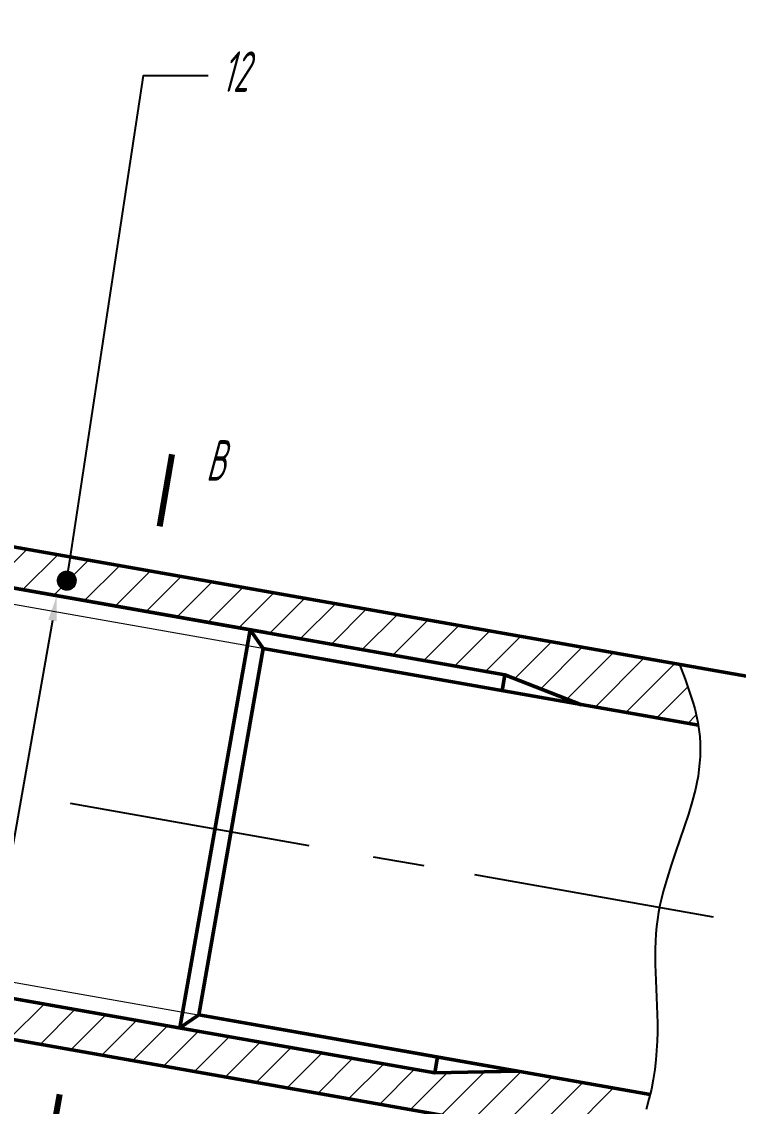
# Model space of a CAD drawing. Header units: millimetres. Extents: x 170 to 1359, y 181 to 1022.
# Drawn here: x 489.6 to 560.5, y 799.3 to 906.6 of the extents above; entities that cross this region are included whole.
import ezdxf

# ---------------------------------------------------------------- set-up
doc = ezdxf.new("R2010")
doc.units = ezdxf.units.MM
doc.linetypes.add('ACAD_ISO08W100', pattern=[36, 24, -3, 6, -3])
doc.layers.get('Defpoints').update_dxf_attribs({"lineweight": 35})
for name, color, linetype, lineweight in [('中心线', 1, 'ACAD_ISO08W100', 35), ('剖面线', 6, 'Continuous', 35), ('尺寸', 4, 'Continuous', 25), ('粗实线', 7, 'Continuous', 50), ('细实线', 7, 'Continuous', 20)]:
    doc.layers.add(name, color=color, linetype=linetype, lineweight=lineweight)
doc.layers.add('尺寸标注', color=4, linetype='Continuous')
doc.styles.get("Standard").update_dxf_attribs({"font": 'arial.ttf'})
doc.styles.add('工程字', font='gbenor.shx', dxfattribs={"width": 0.65, "oblique": 15, "height": 5, "bigfont": 'gbcbig.shx'})
doc.styles.add('工程字-35', font='gbeitc.shx', dxfattribs={"height": 3.5, "bigfont": 'gbcbig.shx'})
doc.dimstyles.new('ISO-25', dxfattribs={"dimtxt": 2.5, "dimasz": 2.5, "dimexe": 1.25, "dimexo": 0.625, "dimtad": 1, "dimtxsty": 'Standard', "dimcen": 2.5, "dimadec": 0, "dimazin": 0, "dimtfac": 1, "dimtmove": 0, "dimatfit": 3, "dimfxl": 1, "dimarcsym": 0})
pattern_1 = [(45, (-1779.0263, 93.988), (-1.7960512, 1.7960512), [])]

# ---------------------------------------------------------------- blocks, each defined once
blk = doc.blocks.new('*D14')
at = {"layer": 'Defpoints', "color": 0, "transparency": 16777216}
for p in [(660.83, 905.2), (323.57, 859.38), (642.83, 803.1)]:
    blk.add_point(p, dxfattribs=at)
at = {"layer": '尺寸标注', "color": 0, "lineweight": -2, "transparency": 16777216}
for p, q in [((323.68, 859.99), (341.79, 962.71)), ((344.04, 961.05), (658.37, 905.64)), ((642.94, 803.71), (661.05, 906.43))]:
    blk.add_line(p, q, dxfattribs=at)
at = {"layer": '尺寸标注', "color": 0, "transparency": 16777216}
for points in [[(344.11, 961.46), (343.96, 960.64), (341.57, 961.48)], [(658.44, 906.05), (658.3, 905.23), (660.83, 905.2)]]:
    blk.add_solid(points, dxfattribs=at)
at = {"layer": '尺寸标注', "color": 0, "lineweight": 20, "transparency": 16777216, "insert": (501.61, 935.68), "char_height": 3.5, "attachment_point": 5, "rotation": 350.0022, "style": '工程字-35'}
blk.add_mtext('886', dxfattribs=at)
blk = doc.blocks.new('*D17')
at = {"layer": 'Defpoints', "color": 0, "transparency": 16777216}
for p in [(493.03, 849.82), (512.17, 846.44), (505.21, 807.05)]:
    blk.add_point(p, dxfattribs=at)
at = {"layer": '尺寸', "color": 0, "lineweight": -2, "transparency": 16777216}
for p, q in [((511.55, 846.55), (491.8, 850.04)), ((492.6, 847.36), (486.51, 812.89)), ((486.08, 810.43), (478.23, 766)), ((504.6, 807.16), (484.85, 810.65))]:
    blk.add_line(p, q, dxfattribs=at)
at = {"layer": '尺寸', "color": 0, "transparency": 16777216}
for points in [[(492.19, 847.43), (493.01, 847.29), (493.03, 849.82)], [(486.1, 812.96), (486.92, 812.82), (486.08, 810.43)]]:
    blk.add_solid(points, dxfattribs=at)
at = {"layer": '尺寸', "color": 0, "lineweight": 20, "transparency": 16777216, "insert": (478.05, 781.48), "char_height": 3.5, "attachment_point": 5, "rotation": 79.9846, "style": '工程字-35'}
blk.add_mtext('8x46{\\H0.7x;\\SH7/f7;}x50{\\H0.7x;\\SH10/a11;}x9{\\H0.7x;\\SH11/d10;}', dxfattribs=at)
blk = doc.blocks.new('*D20')
at = {"layer": 'Defpoints', "color": 0, "transparency": 16777216}
for p in [(1244.78, 973.48), (280.07, 859.57), (1244.78, 748.52)]:
    blk.add_point(p, dxfattribs=at)
at = {"layer": '尺寸标注', "color": 0, "lineweight": -2, "transparency": 16777216}
for p, q in [((280.07, 860.19), (280.07, 974.73)), ((1244.78, 749.15), (1244.78, 974.73)), ((282.57, 973.48), (1242.28, 973.48))]:
    blk.add_line(p, q, dxfattribs=at)
at = {"layer": '尺寸标注', "color": 0, "transparency": 16777216}
for points in [[(282.57, 973.9), (282.57, 973.06), (280.07, 973.48)], [(1242.28, 973.9), (1242.28, 973.06), (1244.78, 973.48)]]:
    blk.add_solid(points, dxfattribs=at)
at = {"layer": '尺寸标注', "color": 0, "lineweight": 20, "transparency": 16777216, "insert": (762.42, 975.86), "char_height": 3.5, "attachment_point": 5, "style": '工程字-35'}
blk.add_mtext('2105', dxfattribs=at)

msp = doc.modelspace()

# ---------------------------------------------------------------- hatches: boundary and pattern name
at = {"layer": '剖面线', "lineweight": 20}
h = msp.add_hatch(dxfattribs=at)
h.set_pattern_fill('ANSI31', color=256, scale=0.8)
h.set_pattern_definition(pattern_1)
h.paths.add_polyline_path([(486.214, 855.077), (486.213, 855.072), (483.843, 855.49), (467.161, 858.436), (466.465, 854.503), (511.145, 846.624), (511.146, 846.625), (508.093, 847.162), (508.091, 847.16), (511.144, 846.622), (511.145, 846.624), (508.093, 847.162), (508.093, 847.162), (511.68, 846.531), (537.373, 841.999), (544.915, 839.041), (556.516, 836.998), (556.478, 837.258), (556.164, 838.652), (555.955, 839.367), (555.728, 840.081), (555.223, 841.546), (554.666, 843.006)])
h = msp.add_hatch(dxfattribs=at)
h.set_pattern_fill('ANSI31', color=256, scale=0.8)
h.set_pattern_definition(pattern_1)
h.paths.add_polyline_path([(477.869, 807.808), (477.87, 807.813), (475.499, 808.232), (458.818, 811.176), (459.51, 815.11), (504.188, 807.213), (504.188, 807.212), (501.135, 807.753), (501.134, 807.755), (504.187, 807.215), (504.188, 807.213), (501.135, 807.752), (501.135, 807.753), (504.722, 807.117), (530.413, 802.577), (538.513, 802.774), (550.112, 800.72), (549.986, 800.49), (549.214, 799.287), (548.773, 798.688), (548.315, 798.094), (547.339, 796.891), (546.316, 795.709)])

# ---------------------------------------------------------------- linework, layer by layer
at = {"layer": '中心线', "lineweight": 25}
for points in [[(494.336, 829.274), (519.35, 824.864)], [(524.352, 823.975), (529.355, 823.104)], [(534.358, 822.215), (559.371, 817.805)]]:
    msp.add_lwpolyline(points, dxfattribs=at)
at = {"layer": '剖面线', "lineweight": 25}
for points in [[(499.317, 852.766), (499.321, 852.771)], [(502.369, 852.228), (502.372, 852.231)], [(505.422, 851.69), (505.422, 851.69)], [(508.489, 851.149), (508.49, 851.15)], [(489.769, 850.383), (489.778, 850.392)], [(492.82, 849.843), (492.83, 849.854)], [(495.87, 849.302), (495.883, 849.315)], [(498.921, 848.779), (498.921, 848.78)], [(501.971, 848.239), (501.973, 848.241)], [(526.804, 847.919), (526.81, 847.925)], [(505.021, 847.699), (505.026, 847.703)], [(508.089, 847.158), (508.093, 847.162)], [(529.857, 847.381), (529.861, 847.385)], [(532.909, 846.843), (532.911, 846.845)], [(511.14, 846.618), (511.146, 846.625)], [(514.19, 846.078), (514.198, 846.086)], [(517.24, 845.537), (517.251, 845.547)], [(520.291, 844.997), (520.303, 845.009)], [(523.341, 844.457), (523.356, 844.471)], [(529.46, 843.393), (529.461, 843.394)], [(532.51, 842.853), (532.513, 842.856)], [(554.277, 843.075), (554.281, 843.079)], [(535.56, 842.313), (535.565, 842.318)], [(538.419, 841.58), (538.425, 841.586)], [(541.016, 840.569), (541.017, 840.57)], [(555.509, 840.716), (555.519, 840.726)], [(546.403, 838.774), (546.407, 838.778)], [(549.453, 838.234), (549.46, 838.241)], [(552.503, 837.693), (552.513, 837.703)], [(555.554, 837.153), (555.566, 837.166)], [(491.876, 809.4), (491.878, 809.403)], [(494.929, 808.862), (494.929, 808.862)], [(513.245, 805.634), (513.249, 805.638)], [(516.298, 805.096), (516.299, 805.097)], [(503.697, 803.25), (503.697, 803.25)], [(506.747, 802.709), (506.75, 802.712)], [(509.797, 802.169), (509.802, 802.174)], [(531.807, 802.634), (531.813, 802.64)], [(539.055, 802.7), (539.064, 802.709)], [(542.107, 802.162), (542.114, 802.169)], [(545.16, 801.624), (545.165, 801.629)], [(548.212, 801.085), (548.215, 801.088)], [(551.265, 800.547), (551.266, 800.548)]]:
    msp.add_lwpolyline(points, dxfattribs=at)
at = {"layer": '尺寸', "lineweight": 25}
msp.add_lwpolyline([(494.162, 852.3), (494.319, 853.277), (501.622, 901.299), (508.02, 901.299)], dxfattribs=at)
at = {"layer": '尺寸', "lineweight": 0, "transparency": 33554559}
for points in [[(493.43, 852.109), (493.238, 851.934), (494.022, 851.307)], [(494.022, 851.307), (493.656, 852.231), (493.43, 852.109)], [(493.9, 852.3), (494.022, 851.307), (493.656, 852.231)], [(494.162, 852.3), (493.9, 852.3), (494.022, 851.307)], [(494.022, 851.307), (494.423, 852.213), (494.162, 852.3)], [(494.65, 852.091), (494.022, 851.307), (494.423, 852.213)], [(494.824, 851.9), (494.65, 852.091), (494.022, 851.307)], [(494.022, 851.307), (493.099, 851.708), (493.029, 851.446)], [(493.029, 851.446), (493.029, 851.185), (494.022, 851.307)], [(493.029, 851.185), (494.022, 851.307), (493.081, 850.941)], [(494.022, 851.307), (493.081, 850.941), (493.221, 850.714)], [(493.238, 851.934), (494.022, 851.307), (493.099, 851.708)], [(493.221, 850.714), (493.395, 850.522), (494.022, 851.307)], [(493.395, 850.522), (494.022, 851.307), (493.622, 850.383)], [(494.022, 851.307), (493.622, 850.383), (493.866, 850.313)], [(493.866, 850.313), (494.127, 850.313), (494.022, 851.307)], [(494.022, 851.307), (494.946, 851.673), (494.824, 851.9)], [(495.016, 851.411), (494.022, 851.307), (494.946, 851.673)], [(494.999, 851.15), (495.016, 851.411), (494.022, 851.307)], [(494.127, 850.313), (494.022, 851.307), (494.388, 850.366)], [(494.022, 851.307), (494.388, 850.366), (494.615, 850.505)], [(494.615, 850.505), (494.807, 850.679), (494.022, 851.307)], [(494.807, 850.679), (494.022, 851.307), (494.929, 850.906)], [(494.022, 851.307), (494.929, 850.906), (494.999, 851.15)]]:
    msp.add_solid(points, dxfattribs=at)
at = {"layer": '粗实线', "lineweight": 50}
for points in [[(410.65, 864.345), (537.373, 841.999), (512.168, 846.444), (505.213, 807.05)], [(434.966, 860.057), (513.737, 846.165)], [(467.161, 858.436), (466.464, 854.497), (467.161, 858.436), (570.266, 840.256)], [(512.168, 846.444), (513.458, 844.579), (507.078, 808.34), (505.213, 807.05)], [(513.458, 844.579), (556.53, 836.996)], [(537.094, 840.413), (537.373, 841.999), (544.973, 839.018)], [(403.695, 824.951), (506.799, 806.771), (530.436, 802.605), (506.799, 806.771), (428.011, 820.663)], [(458.829, 811.163), (459.527, 815.106), (458.829, 811.163), (561.916, 792.983)], [(530.436, 802.605), (538.577, 802.785), (507.078, 808.34), (551.748, 800.462)], [(530.715, 804.174), (530.436, 802.605)]]:
    msp.add_lwpolyline(points, dxfattribs=at)
at = {"layer": '粗实线', "lineweight": 80}
for points in [[(503.212, 856.706), (504.462, 863.801)], [(493.281, 800.457), (492.026, 793.363)]]:
    msp.add_lwpolyline(points, dxfattribs=at)
at = {"layer": '细实线', "lineweight": 20}
msp.add_lwpolyline([(544.973, 839.018), (450.445, 855.699), (434.966, 860.057), (428.011, 820.663), (444.048, 819.461), (538.577, 802.785)], dxfattribs=at)
at = {"layer": '细实线', "lineweight": 25}
for points in [[(554.665, 843.01), (555.223, 841.546), (555.728, 840.081), (555.955, 839.367), (556.164, 838.652), (556.478, 837.258)], [(556.478, 837.258), (556.582, 836.56), (556.669, 835.88), (556.704, 835.201), (556.722, 834.538), (556.704, 833.893), (556.652, 833.248), (556.582, 832.603), (556.495, 831.959), (556.373, 831.331), (556.234, 830.686), (555.92, 829.448), (555.554, 828.193), (555.135, 826.956), (554.264, 824.446), (553.828, 823.156), (553.427, 821.866), (553.044, 820.541), (552.887, 819.861), (552.73, 819.182), (552.59, 818.502), (552.486, 817.787), (552.381, 817.072), (552.312, 816.358), (552.277, 815.626), (552.242, 814.876), (552.242, 814.109), (552.259, 813.325), (552.312, 811.739), (552.399, 810.083), (552.451, 808.392), (552.468, 807.52), (552.468, 806.631), (552.434, 805.725), (552.399, 804.801), (552.312, 803.877), (552.207, 802.936), (552.068, 801.96), (551.876, 800.984), (551.632, 799.99), (551.353, 798.979)]]:
    msp.add_lwpolyline(points, dxfattribs=at)

# ---------------------------------------------------------------- texts
at = {"layer": '尺寸', "lineweight": 20, "insert": (507.775, 865.203), "char_height": 4, "attachment_point": 1, "style": '工程字'}
msp.add_mtext_dynamic_manual_height_columns('B', width=12.8942, gutter_width=10, heights=[0], dxfattribs=at)
at = {"layer": '尺寸标注', "lineweight": 20, "insert": (509.337, 903.666), "char_height": 4, "attachment_point": 1, "style": '工程字'}
msp.add_mtext_dynamic_manual_height_columns('12', width=4.6424, gutter_width=10, heights=[0], dxfattribs=at)

# ---------------------------------------------------------------- dimensions: what is measured, and where the dimension line sits
at = {"layer": '尺寸', "lineweight": 20}
dim = msp.add_linear_dim(base=(493.035, 849.82), p1=(505.213, 807.05), p2=(512.17, 846.441), angle=79.98459, text='8x46{\\H0.7x;\\SH7/f7;}x50{\\H0.7x;\\SH10/a11;}x9{\\H0.7x;\\SH11/d10;}', dimstyle='ISO-25', override={"dimtxt": 1, "dimtxsty": '工程字-35'}, dxfattribs=at)
dim.commit()
dim.dimension.update_dxf_attribs({"geometry": '*D17', "text_midpoint": (480.877, 780.977), "dimtype": 161})
at = {"layer": '尺寸标注', "lineweight": 20}
dim = msp.add_linear_dim(base=(1244.776, 973.481), p1=(280.07, 859.567), p2=(1244.776, 748.523), text='2105', dimstyle='ISO-25', override={"dimtxsty": '工程字-35'}, dxfattribs=at)
dim.commit()
dim.dimension.update_dxf_attribs({"geometry": '*D20', "text_midpoint": (762.423, 975.856)})
dim = msp.add_aligned_dim(p1=(323.573, 859.378), p2=(642.832, 803.097), distance=103.68, text='886', dimstyle='ISO-25', override={"dimtxsty": '工程字-35'}, dxfattribs=at)
dim.commit()
dim.dimension.update_dxf_attribs({"geometry": '*D14', "text_midpoint": (501.615, 935.682)})

doc.saveas('drawing.dxf')
